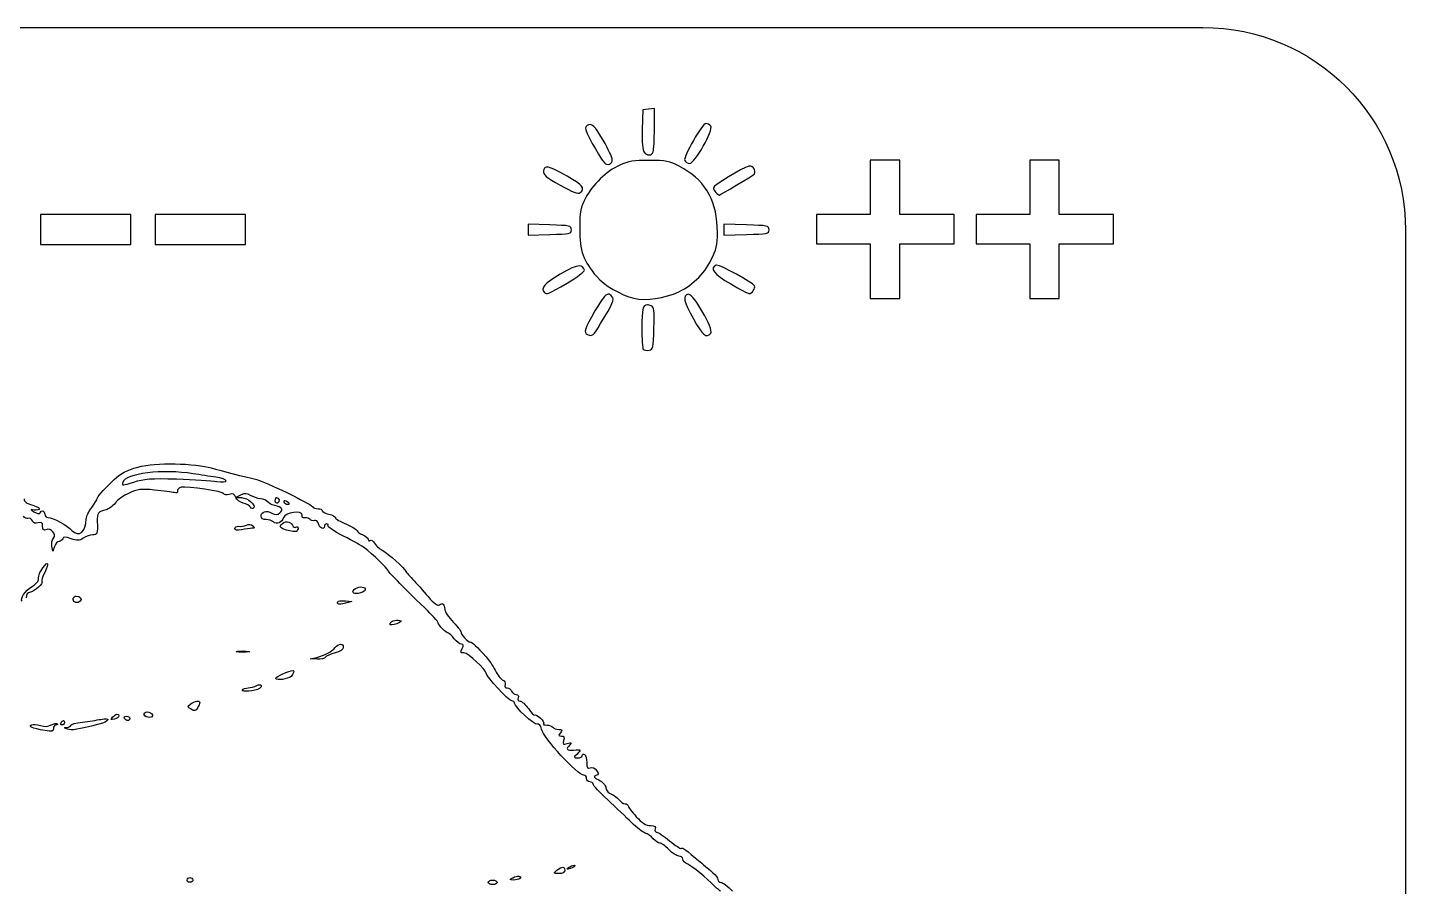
# Model space of a CAD drawing. Extents: x 156 to 440, y 350 to 491.
# Drawn here: x 326.2 to 439.7, y 420.5 to 491.3 of the extents above; entities that cross this region are included whole.
import ezdxf

# ---------------------------------------------------------------- set-up
doc = ezdxf.new("R2010")
doc.units = 0
doc.layers.add('Layer_1', color=7, linetype='CONTINUOUS')

msp = doc.modelspace()

# ---------------------------------------------------------------- linework, layer by layer
at = {"layer": 'Layer_1', "color": 7}
for points in [[(314.696806, 491.305096), (423.036822, 491.305096)], [(377.847609, 484.635997), (377.370085, 484.581855), (376.894006, 484.526296), (376.844117, 482.906183)], [(377.847439, 482.992724), (377.847609, 484.635997)], [(372.556602, 483.313436), (372.556602, 483.313238)], [(369.007398, 479.803465), (369.007285, 479.803493)], [(385.68583, 479.888759), (385.686, 479.888532)], [(367.450157, 475.093899), (367.450157, 474.648605), (367.450157, 474.203282), (369.225553, 474.251471)], [(369.225553, 475.043953), (367.450157, 475.093899)], [(383.566365, 475.093899), (383.566365, 474.648605), (383.566365, 474.203282), (385.429635, 474.253172)], [(385.429635, 475.04418), (383.566365, 475.093899)], [(439.732942, 474.608948), (439.732942, 366.268932)], [(374.037562, 469.334296), (374.037562, 469.334183)], [(380.665162, 469.328485), (380.665984, 469.328513)], [(377.27623, 468.462813), (377.274869, 468.462784)], [(341.696324, 454.257213), (341.696324, 454.257694)], [(343.783899, 452.791304), (343.364003, 452.588343), (343.831238, 452.57417)], [(346.712683, 452.5668), (346.712117, 452.566006)], [(347.493373, 452.274973), (347.493657, 452.27469)], [(344.679817, 450.045099), (344.679619, 450.045666)], [(348.343739, 449.794942), (348.342378, 449.793921)], [(328.417909, 448.557534), (328.28383, 448.152378), (328.202759, 448.567427)], [(327.607455, 446.409921), (327.60788, 446.409921)], [(330.541172, 444.038428), (330.540917, 444.039676)], [(352.395751, 444.068532), (352.907461, 444.008721), (352.390961, 443.867839)], [(353.629219, 444.717978), (353.629219, 444.718772)], [(356.614923, 442.183663), (356.615291, 442.183663)], [(350.057197, 439.261937), (349.482643, 439.28178), (350.022841, 439.412457)], [(351.530844, 439.779203), (351.530844, 439.776567)], [(347.9076, 437.84246), (347.9076, 437.841609)], [(345.297288, 436.848633), (345.296211, 436.846082)], [(340.194076, 435.239631), (340.19606, 435.23932)], [(328.531493, 433.841811), (328.53342, 433.841584)], [(332.05938, 433.901339), (332.060683, 433.902387)], [(333.356854, 434.326337), (333.355861, 434.326904)], [(369.965962, 421.602435), (369.964573, 421.602718)], [(371.080205, 422.069074), (371.082869, 422.069357)], [(366.751191, 421.189002), (366.749858, 421.188151)]]:
    msp.add_lwpolyline(points, dxfattribs=at)
for points in [[(382.086879, 483.399723)], [(377.414022, 480.364583)], [(395.639603, 480.367417), (395.639603, 475.915776), (391.214296, 475.915776), (391.214296, 473.479739), (395.639603, 473.479739), (395.639603, 468.978265), (398.077115, 468.978265), (398.077115, 473.479739), (402.552198, 473.479739), (402.552198, 475.915776), (398.077115, 475.915776), (398.077115, 480.367417)], [(408.774869, 480.367417), (408.774869, 475.915776), (404.349562, 475.915776), (404.349562, 473.479739), (408.774869, 473.479739), (408.774869, 468.978265), (411.212353, 468.978265), (411.212353, 473.479739), (415.687465, 473.479739), (415.687465, 475.915776), (411.212353, 475.915776), (411.212353, 480.367417)], [(327.260693, 475.904069), (327.260693, 473.441669), (334.696252, 473.441669), (334.696252, 475.904069)], [(336.704542, 475.904069), (336.704542, 473.441669), (344.140101, 473.441669), (344.140101, 475.904069)], [(371.648381, 471.672085)], [(382.971713, 471.723477)], [(343.900857, 439.83411)], [(329.033991, 433.841584)], [(334.457065, 434.201046)], [(336.230901, 434.458261)], [(339.577965, 420.877049)], [(364.518, 420.696794)]]:
    msp.add_lwpolyline(points, close=True, dxfattribs=at)
for points in [[(423.036822, 491.305096), (432.286469, 491.305096), (439.732942, 483.858624), (439.732942, 474.608948)], [(372.166951, 483.039411), (372.122447, 482.808104), (373.191194, 480.830428), (373.722605, 480.160998)], [(372.556602, 483.313238), (372.371499, 483.313238), (372.19595, 483.189931), (372.166951, 483.039411)], [(373.631783, 482.01412), (373.110293, 482.93212), (372.794372, 483.313436), (372.556602, 483.313436)], [(376.844117, 482.906183), (376.811802, 481.86034), (376.866794, 481.199414), (376.99492, 481.042913)], [(377.741991, 481.075228), (377.799817, 481.226031), (377.847439, 482.088699), (377.847439, 482.992724)], [(382.086879, 483.399694), (381.78805, 483.399694), (380.222362, 480.665197), (380.342239, 480.352819)], [(380.745071, 480.108189), (381.177014, 480.110457), (382.748202, 482.873471), (382.49263, 483.181455)], [(382.49263, 483.181455), (382.392567, 483.301928), (382.209732, 483.399723), (382.086879, 483.399723)], [(374.375934, 480.429156), (374.373099, 480.585628), (374.037902, 481.29925), (373.631783, 482.01412)], [(373.722605, 480.160998), (373.939739, 479.887455), (374.383134, 480.069156), (374.375934, 480.429156)], [(377.414022, 480.364583), (376.154419, 480.365178), (375.688035, 480.288614), (374.988246, 479.967619)], [(376.99492, 481.042913), (377.26251, 480.720614), (377.61188, 480.736035), (377.741991, 481.075228)], [(379.889603, 479.882665), (379.086094, 480.30463), (378.782561, 480.363987), (377.414022, 480.364583)], [(380.342239, 480.352819), (380.394113, 480.21789), (380.575247, 480.107339), (380.745071, 480.108189)], [(368.698309, 479.489981), (368.657206, 479.203087), (368.929616, 478.971609), (370.073792, 478.325452)], [(368.954561, 479.801991), (368.796671, 479.787817), (368.725521, 479.680668), (368.698309, 479.489981)], [(369.007285, 479.803493), (368.990277, 479.80406), (368.971002, 479.803521), (368.954561, 479.801991)], [(370.656822, 479.054948), (369.779499, 479.556907), (369.282756, 479.795329), (369.007398, 479.803465)], [(374.988246, 479.967619), (373.89685, 479.467134), (372.754006, 478.368425), (372.159609, 477.247408)], [(383.018513, 474.874356), (382.922419, 477.244431), (381.950362, 478.800482), (379.889603, 479.882665)], [(385.627323, 479.880028), (385.083751, 479.738013), (382.710869, 478.297559), (382.704973, 478.106107)], [(383.170706, 477.508394), (383.297131, 477.508394), (386.011417, 479.132787), (386.085742, 479.253005)], [(385.686, 479.888532), (385.666157, 479.88703), (385.646882, 479.885698), (385.627323, 479.880028)], [(386.085742, 479.253005), (386.245049, 479.510391), (385.976324, 479.907184), (385.68583, 479.888759)], [(370.073792, 478.325452), (371.14818, 477.718639), (371.556567, 477.566787), (371.727609, 477.708746)], [(371.727609, 477.708746), (372.15394, 478.062567), (371.955798, 478.311704), (370.656822, 479.054948)], [(382.704973, 478.106107), (382.702139, 478.006044), (382.792564, 477.830863), (382.907083, 477.716457)], [(372.159609, 477.247408), (371.756466, 476.486986), (371.70017, 476.180022), (371.698186, 474.735203)], [(382.907083, 477.716457), (383.02132, 477.601937), (383.139808, 477.508394), (383.170706, 477.508394)], [(371.002394, 474.648463), (371.002394, 474.969288), (370.869732, 474.99823), (369.225553, 475.043953)], [(369.225553, 474.251471), (370.869846, 474.297109), (371.002394, 474.327723), (371.002394, 474.648463)], [(371.698186, 474.735203), (371.695946, 472.888063), (371.978816, 472.085065), (373.095666, 470.780135)], [(382.649357, 472.428085), (383.025033, 473.247978), (383.071833, 473.559449), (383.018513, 474.874356)], [(387.291458, 474.64869), (387.291458, 474.970734), (387.160781, 474.998457), (385.429635, 475.04418)], [(385.429635, 474.253172), (387.160668, 474.298809), (387.291458, 474.326589), (387.291458, 474.64869)], [(379.864715, 469.543805), (381.113688, 470.14835), (382.050198, 471.119272), (382.649357, 472.428085)], [(371.648381, 471.672085), (371.350913, 471.663581), (370.876876, 471.440211), (370.092728, 470.982132)], [(370.649367, 470.245323), (371.473597, 470.730444), (372.118025, 471.21086), (372.083443, 471.314665)], [(372.083443, 471.314665), (372.003222, 471.555326), (371.879631, 471.679002), (371.648381, 471.672085)], [(382.942431, 471.720557), (382.351635, 471.493786), (382.74514, 470.989587), (384.134797, 470.191266)], [(382.971628, 471.723392), (382.96029, 471.723562), (382.948951, 471.723222), (382.942431, 471.720557)], [(386.100624, 470.021329), (385.908718, 470.33178), (383.342882, 471.718091), (382.971713, 471.723477)], [(370.092728, 470.982132), (368.779096, 470.214822), (368.43548, 469.821033), (368.778756, 469.477757)], [(368.778756, 469.477757), (368.97463, 469.281883), (369.10457, 469.336025), (370.649367, 470.245323)], [(373.095666, 470.780135), (373.691282, 470.084287), (375.087572, 469.274258), (376.163036, 469.001792)], [(384.134797, 470.191266), (384.918265, 469.741181), (385.608699, 469.370636), (385.668482, 469.368)], [(374.037562, 469.334183), (373.800019, 469.320009), (373.51406, 468.923783), (372.949172, 467.95578)], [(373.412069, 466.911326), (374.444391, 468.610724), (374.560894, 468.885317), (374.352491, 469.136438)], [(374.352491, 469.136438), (374.243074, 469.268249), (374.145562, 469.341099), (374.037562, 469.334296)], [(376.163036, 469.001792), (377.131294, 468.756595), (378.718384, 468.987619), (379.864715, 469.543805)], [(380.646142, 469.327011), (380.146961, 469.230917), (380.242091, 468.762151), (381.056287, 467.314299)], [(380.665984, 469.328513), (380.660315, 469.328769), (380.651811, 469.32823), (380.646142, 469.327011)], [(382.493282, 466.11754), (382.749817, 466.426545), (381.095745, 469.311335), (380.665162, 469.328485)], [(385.668482, 469.368), (385.864072, 469.359496), (386.197909, 469.863921), (386.100624, 470.021329)], [(372.949172, 467.95578), (372.089055, 466.481792), (371.988312, 466.15612), (372.345647, 466.011921)], [(377.274869, 468.462784), (376.891087, 468.476957), (376.807578, 468.02143), (376.807578, 466.600961)], [(377.592661, 468.383726), (377.469638, 468.431065), (377.364756, 468.459128), (377.27623, 468.462813)], [(377.809512, 466.526324), (377.850047, 467.974998), (377.811751, 468.299565), (377.592661, 468.383726)], [(372.345647, 466.011921), (372.74468, 465.850913), (372.793493, 465.89315), (373.412069, 466.911326)], [(381.056287, 467.314299), (381.839471, 465.921609), (382.130277, 465.680069), (382.493282, 466.11754)], [(376.807578, 466.600961), (376.807578, 465.673918), (376.863137, 464.859439), (376.930602, 464.79189)], [(377.40668, 464.720173), (377.732353, 464.766661), (377.764243, 464.910094), (377.809512, 466.526324)], [(376.930602, 464.79189), (376.998066, 464.724425), (377.212082, 464.692394), (377.40668, 464.720173)], [(333.331569, 454.072592), (334.258526, 454.994816), (335.898765, 455.415335), (338.346227, 455.358161)], [(338.346227, 455.358161), (339.484422, 455.329814), (340.762706, 455.19035), (341.317134, 455.02886)], [(339.850772, 454.539742), (337.341827, 454.946655), (334.230576, 454.568088), (334.037906, 453.8304)], [(334.948054, 453.858746), (335.765537, 454.128321), (336.375808, 454.172683), (338.478775, 454.114998)], [(341.696324, 454.257694), (341.225887, 454.323742), (340.395449, 454.452435), (339.850772, 454.539742)], [(341.317134, 455.02886), (342.217644, 454.767222), (344.014072, 454.30662), (345.080948, 454.063294)], [(342.551565, 453.957109), (342.551565, 454.055754), (342.166706, 454.188983), (341.696324, 454.257213)], [(331.937206, 452.496161), (331.937206, 452.637609), (332.278696, 453.02502), (333.331569, 454.072592)], [(334.037906, 453.8304), (333.966472, 453.55629), (334.043575, 453.558557), (334.948054, 453.858746)], [(336.654454, 453.199436), (335.544803, 453.302617), (335.226643, 453.264066), (334.558375, 452.950838)], [(338.28205, 452.985704), (338.106302, 453.03531), (337.373858, 453.129704), (336.654454, 453.199436)], [(338.552192, 453.122334), (338.584507, 452.982869), (338.479909, 452.928161), (338.28205, 452.985704)], [(338.478775, 454.114998), (339.877049, 454.075313), (341.365436, 453.985455), (341.786324, 453.911471)], [(338.856151, 453.42652), (338.660844, 453.384567), (338.524923, 453.247654), (338.552192, 453.122334)], [(342.373776, 452.891906), (342.373776, 453.079843), (339.364998, 453.536419), (338.856151, 453.42652)], [(341.786324, 453.911471), (342.261411, 453.829266), (342.551565, 453.847691), (342.551565, 453.957109)], [(345.080948, 454.063294), (345.701849, 453.923263), (349.530094, 452.069461), (349.669984, 451.843058)], [(325.90508, 452.486693), (325.905704, 452.240362), (326.110025, 452.085959), (326.625222, 451.940882)], [(326.625222, 451.940882), (327.047216, 451.82126), (327.25834, 451.685197), (327.135855, 451.609172)], [(331.487093, 451.765276), (331.734274, 452.089956), (331.937206, 452.41869), (331.937206, 452.496161)], [(333.403625, 452.114192), (333.200948, 451.857657), (332.868756, 451.615465), (332.663159, 451.575921)], [(334.558375, 452.950838), (334.125014, 452.745893), (333.605367, 452.370671), (333.403625, 452.114192)], [(342.80691, 452.843433), (342.569367, 452.784756), (342.373776, 452.804031), (342.373776, 452.891906)], [(343.353515, 452.594835), (343.266775, 452.867244), (343.136665, 452.92646), (342.80691, 452.843433)], [(343.953836, 452.115128), (343.686246, 452.181742), (343.415934, 452.398309), (343.353515, 452.594835)], [(344.57692, 452.758706), (344.29252, 452.936438), (344.103959, 452.944091), (343.783899, 452.791304)], [(343.831238, 452.57417), (344.32149, 452.559997), (345.04475, 451.932066), (344.823506, 451.710879)], [(344.56782, 451.787414), (344.498372, 451.901083), (344.221654, 452.048485), (343.953836, 452.115128)], [(345.392929, 452.477225), (345.15, 452.505572), (344.782233, 452.629729), (344.57692, 452.758706)], [(345.952091, 452.241383), (345.888595, 452.345414), (345.636482, 452.453131), (345.392929, 452.477225)], [(346.563496, 451.928806), (346.291087, 451.996554), (346.016041, 452.139137), (345.952091, 452.241383)], [(346.974548, 451.312271), (347.30555, 451.586948), (347.182328, 451.773893), (346.563496, 451.928806)], [(346.712117, 452.566006), (346.635865, 452.566006), (346.574353, 452.451487), (346.574353, 452.313156)], [(346.574353, 452.313156), (346.574353, 452.175392), (346.682636, 452.099707), (346.812746, 452.152715)], [(346.812746, 452.152715), (347.051424, 452.245408), (346.974321, 452.5668), (346.712683, 452.5668)], [(347.493657, 452.27469), (347.33435, 452.335351), (347.262066, 452.307572), (347.324428, 452.204391)], [(347.324428, 452.204391), (347.383956, 452.106028), (347.511231, 452.026375), (347.603924, 452.026375)], [(347.603924, 452.026375), (347.863294, 452.026375), (347.806885, 452.154784), (347.493373, 452.274973)], [(326.228542, 450.867487), (326.090778, 450.815329), (325.928948, 450.892998), (325.872879, 451.035865)], [(326.594665, 450.671046), (326.53372, 450.831203), (326.368743, 450.919928), (326.228542, 450.867487)], [(326.595713, 451.580825), (326.413162, 451.636668), (326.46617, 451.560983), (326.715335, 451.414998)], [(327.135855, 451.609172), (327.020202, 451.538306), (326.777896, 451.525833), (326.595713, 451.580825)], [(326.715335, 451.414998), (326.962517, 451.26788), (327.19252, 451.219691), (327.225515, 451.312384)], [(327.225515, 451.312384), (327.322743, 451.581676), (327.615619, 451.504857), (327.615619, 451.209203)], [(327.615619, 451.209203), (327.615619, 451.061802), (327.735524, 450.939061), (327.880375, 450.939061)], [(327.880375, 450.939061), (328.25503, 450.939061), (329.496151, 450.267931), (329.855102, 449.871364)], [(329.855102, 449.871364), (330.415228, 449.252334), (331.026633, 449.749191), (331.034485, 450.832054)], [(331.034485, 450.832054), (331.035619, 451.021408), (331.240847, 451.440709), (331.487093, 451.765276)], [(332.663159, 451.575921), (332.027915, 451.452331), (331.904778, 451.290076), (331.935704, 450.609987)], [(344.823506, 451.710879), (344.753206, 451.64058), (344.637269, 451.673178), (344.56782, 451.787414)], [(345.434627, 451.037877), (345.434627, 451.420838), (345.871786, 451.550211), (346.332359, 451.303767)], [(345.848712, 450.762066), (345.597279, 450.762066), (345.434627, 450.870633), (345.434627, 451.037877)], [(346.448863, 450.575546), (346.345965, 450.678728), (346.076532, 450.762066), (345.848712, 450.762066)], [(346.332359, 451.303767), (346.624243, 451.148712), (346.780403, 451.150129), (346.974548, 451.312271)], [(347.28514, 450.93291), (347.179124, 450.530022), (346.699531, 450.324765), (346.448863, 450.575546)], [(348.809216, 451.127083), (348.876964, 451.556872), (347.399008, 451.368595), (347.28514, 450.93291)], [(349.067452, 450.90258), (348.881783, 450.870548), (348.782683, 450.957572), (348.809216, 451.127083)], [(349.478249, 450.774737), (349.419005, 450.872816), (349.233902, 450.928375), (349.067452, 450.90258)], [(349.828299, 450.690548), (349.695921, 450.640375), (349.538428, 450.676375), (349.478249, 450.774737)], [(349.669984, 451.843058), (349.73178, 451.741294), (349.940976, 451.65909), (350.13308, 451.65909)], [(350.13308, 451.65909), (350.325836, 451.65909), (350.482706, 451.584822), (350.482706, 451.49383)], [(350.482706, 451.49383), (350.482706, 451.402554), (350.725068, 451.273861), (351.022706, 451.20943)], [(351.022706, 451.20943), (351.319833, 451.1448), (351.562961, 451.017808), (351.562961, 450.929934)], [(351.562961, 450.929934), (351.562961, 450.841493), (351.96806, 450.594935), (352.463159, 450.381827)], [(327.067994, 450.492746), (326.825348, 450.415644), (326.670378, 450.470069), (326.594665, 450.671046)], [(327.429014, 450.215802), (327.429014, 450.525657), (327.353613, 450.583455), (327.067994, 450.492746)], [(327.712479, 449.933187), (327.506683, 449.854951), (327.429014, 449.933839), (327.429014, 450.215802)], [(328.333436, 449.237594), (328.605279, 449.565307), (328.132176, 450.094507), (327.712479, 449.933187)], [(331.935704, 450.609987), (331.982192, 449.585235), (331.958381, 449.503002), (331.56428, 449.503002)], [(343.270743, 450.034328), (343.270743, 450.152816), (343.411058, 450.231619), (343.585814, 450.209225)], [(343.833335, 449.932564), (343.455761, 449.857162), (343.270743, 449.889477), (343.270743, 450.034328)], [(343.585814, 450.209225), (343.758728, 450.183713), (344.04806, 450.237572), (344.228031, 450.311839)], [(344.679619, 450.045666), (344.524847, 450.045666), (344.142765, 449.995493), (343.833335, 449.932564)], [(344.228031, 450.311839), (344.421354, 450.395461), (344.639197, 450.368532), (344.759187, 450.250328)], [(344.759187, 450.250328), (344.909991, 450.099524), (344.890715, 450.045099), (344.679817, 450.045099)], [(347.534617, 449.903622), (347.015877, 450.062079), (346.919272, 450.155906), (347.076737, 450.345997)], [(347.076737, 450.345997), (347.348296, 450.673172), (347.889855, 450.649729), (348.022063, 450.304611)], [(348.342378, 449.793921), (348.260173, 449.743748), (347.896176, 449.791569), (347.534617, 449.903622)], [(348.022063, 450.304611), (348.080457, 450.151257), (348.211984, 450.074721), (348.311424, 450.135383)], [(348.311424, 450.135383), (348.411203, 450.196044), (348.492841, 450.167698), (348.492841, 450.067918)], [(348.492841, 450.067918), (348.492841, 449.968706), (348.425943, 449.845682), (348.343739, 449.794942)], [(350.16582, 450.412469), (350.110545, 450.628186), (349.967112, 450.744066), (349.828299, 450.690548)], [(350.656441, 450.221698), (350.656441, 449.886586), (350.263332, 450.038863), (350.16582, 450.412469)], [(350.847496, 450.401698), (350.742047, 450.401698), (350.656441, 450.320627), (350.656441, 450.221698)], [(350.944724, 450.250044), (350.996031, 450.33395), (350.953228, 450.401698), (350.847496, 450.401698)], [(352.239449, 449.39537), (351.47537, 449.781449), (350.892709, 450.166054), (350.944724, 450.250044)], [(352.463159, 450.381827), (352.958372, 450.167811), (353.363471, 449.921565), (353.363471, 449.832302)], [(353.363471, 449.832302), (353.363471, 449.743294), (353.567282, 449.593909), (353.813584, 449.498835)], [(328.202759, 448.567427), (328.157405, 448.794482), (328.219767, 449.097307), (328.333436, 449.237594)], [(328.785817, 448.962633), (328.656841, 448.962633), (328.491468, 448.780082), (328.417909, 448.557534)], [(329.09675, 449.18742), (329.05338, 449.06298), (328.914198, 448.962633), (328.785817, 448.962633)], [(329.777065, 449.189773), (329.295855, 449.367222), (329.158091, 449.366939), (329.09675, 449.18742)], [(330.789203, 449.235128), (330.449754, 449.012891), (330.27857, 449.006372), (329.777065, 449.189773)], [(331.56428, 449.503002), (331.361603, 449.503002), (331.014019, 449.381395), (330.789203, 449.235128)], [(353.975811, 448.422746), (353.784189, 448.570148), (353.003499, 449.009206), (352.239449, 449.39537)], [(353.813584, 449.498835), (354.060765, 449.404157), (354.263641, 449.239748), (354.263641, 449.132627)], [(354.263641, 449.132627), (354.263641, 449.02491), (354.340176, 448.986359), (354.43457, 449.042769)], [(354.43457, 449.042769), (354.528397, 449.100028), (354.684302, 449.001383), (354.780765, 448.821666)], [(354.780765, 448.821666), (354.87771, 448.641666), (355.167524, 448.381191), (355.426044, 448.242775)], [(327.46629, 446.794469), (327.907474, 447.420331), (327.991011, 447.19475), (327.607455, 446.409921)], [(355.87851, 446.600466), (355.877887, 446.714419), (354.606491, 447.931077), (353.975811, 448.422746)], [(355.426044, 448.242775), (355.880523, 448.000129), (357.324463, 446.714447), (357.324463, 446.553298)], [(327.086532, 445.806709), (327.126501, 446.282929), (327.147194, 446.343222), (327.46629, 446.794469)], [(327.60788, 446.409921), (327.429581, 446.043855), (327.323254, 445.704888), (327.372605, 445.656614)], [(358.918129, 443.484737), (356.961005, 445.377855), (355.879219, 446.48674), (355.87851, 446.600466)], [(357.324463, 446.553298), (357.324463, 446.509077), (357.588085, 446.198797), (357.909647, 445.862438)], [(325.755751, 444.032504), (325.553074, 444.235181), (325.999814, 444.91765), (326.533153, 445.223565)], [(327.372605, 445.656614), (327.516888, 445.512331), (326.819622, 444.868611), (326.43377, 444.793606)], [(326.533153, 445.223565), (326.825121, 445.390526), (327.074202, 445.653496), (327.086532, 445.806709)], [(353.096646, 444.991748), (353.367638, 445.253386), (353.94103, 445.292419), (354.024113, 445.054677)], [(357.909647, 445.862438), (358.231493, 445.526079), (358.816422, 444.874677), (359.209616, 444.414869)], [(326.43377, 444.793606), (326.197928, 444.747402), (326.078646, 444.585543), (326.088085, 444.323991)], [(329.945698, 444.193313), (329.945698, 444.340715), (330.063619, 444.463455), (330.205351, 444.463455)], [(330.540917, 444.039676), (330.3252, 443.824526), (329.945698, 443.922321), (329.945698, 444.193313)], [(330.205351, 444.463455), (330.506164, 444.463455), (330.709266, 444.206353), (330.541172, 444.038428)], [(351.775814, 443.823902), (351.58731, 444.012406), (351.886649, 444.129591), (352.395751, 444.068532)], [(353.629219, 444.718772), (353.114362, 444.589795), (352.830444, 444.738614), (353.096646, 444.991748)], [(354.024113, 445.054677), (354.06635, 444.933638), (353.88805, 444.783118), (353.629219, 444.717978)], [(359.209616, 444.414869), (359.691676, 443.851115), (359.99022, 443.633471), (360.126425, 443.746517)], [(360.126425, 443.746517), (360.371622, 443.952028), (360.565342, 443.785918), (360.565342, 443.369424)], [(352.390961, 443.867839), (352.106957, 443.79017), (351.830211, 443.770044), (351.775814, 443.823902)], [(360.020438, 442.269354), (360.020438, 442.351276), (359.524375, 442.898277), (358.918129, 443.484737)], [(360.565342, 443.369424), (360.565342, 443.200479), (360.891213, 442.715641), (361.289395, 442.292825)], [(356.056583, 442.144261), (356.056583, 442.365364), (356.493827, 442.53), (356.87486, 442.453238)], [(356.615291, 442.183663), (356.292539, 442.06149), (356.056583, 442.047317), (356.056583, 442.144261)], [(356.87486, 442.453238), (357.077537, 442.411852), (356.992781, 442.324261), (356.614923, 442.183663)], [(360.878003, 441.400139), (360.692901, 441.400139), (360.020438, 442.082154), (360.020438, 442.269354)], [(361.289395, 442.292825), (361.687606, 441.870009), (361.977959, 441.488778), (361.934589, 441.44538)], [(351.545074, 440.225688), (351.841011, 440.582202), (352.213455, 440.586992), (352.213455, 440.234192)], [(361.353373, 440.949969), (361.167137, 441.19715), (360.953518, 441.400139), (360.878003, 441.400139)], [(361.942611, 440.499798), (361.805131, 440.499798), (361.539298, 440.703609), (361.353373, 440.949969)], [(361.934589, 441.44538), (361.836794, 441.347868), (362.492901, 440.676312), (362.684806, 440.676312)], [(362.684806, 440.676312), (362.818602, 440.676312), (363.185433, 440.331109), (363.983953, 439.454948)], [(343.900857, 439.834195), (343.405701, 439.835414), (343.22451, 439.872463), (343.498252, 439.911581)], [(343.498252, 439.911581), (343.771795, 439.952967), (344.177008, 439.952683), (344.39845, 439.909228)], [(344.39845, 439.909228), (344.619269, 439.865291), (344.396069, 439.832976), (343.900857, 439.83411)], [(350.022841, 439.412457), (350.70497, 439.576583), (351.247181, 439.866709), (351.545074, 440.225688)], [(350.740035, 439.417559), (350.681641, 439.320331), (350.373175, 439.251165), (350.057197, 439.261937)], [(351.530844, 439.776567), (351.155339, 439.674236), (350.799591, 439.513795), (350.740035, 439.417559)], [(352.213455, 440.234192), (352.213455, 440.073184), (351.937361, 439.888706), (351.530844, 439.779203)], [(362.151808, 439.779685), (361.861937, 439.779685), (361.837162, 439.836945), (361.999871, 440.139685)], [(361.999871, 440.139685), (362.148406, 440.419748), (362.135934, 440.499798), (361.942611, 440.499798)], [(363.979304, 438.103928), (363.979304, 438.409077), (362.484595, 439.779685), (362.151808, 439.779685)], [(363.983953, 439.454948), (364.191449, 439.230161), (364.522564, 438.729335), (364.72286, 438.345043)], [(346.655509, 437.68457), (346.61554, 437.798239), (347.757619, 438.320438), (348.0876, 438.340365)], [(348.0876, 438.340365), (348.22423, 438.348869), (348.101773, 437.999924), (347.9076, 437.84246)], [(364.72286, 438.345043), (364.924403, 437.960608), (365.21246, 437.598028), (365.365616, 437.539238)], [(345.082989, 437.090145), (345.410901, 437.265609), (345.617433, 437.032318), (345.297288, 436.848633)], [(347.9076, 437.841609), (347.613874, 437.601515), (346.724135, 437.488583), (346.655509, 437.68457)], [(366.090009, 435.818466), (365.850765, 435.818466), (363.979304, 437.843962), (363.979304, 438.103928)], [(365.365616, 437.539238), (365.521238, 437.479994), (365.598057, 437.315868), (365.54108, 437.163817)], [(365.54108, 437.163817), (365.478435, 436.999975), (365.542243, 436.895376), (365.707474, 436.895376)], [(345.296211, 436.846082), (344.939528, 436.64142), (343.782709, 436.530671), (343.893798, 436.711153)], [(343.893798, 436.711153), (343.958145, 436.816885), (344.174712, 436.903342), (344.373392, 436.903342)], [(344.373392, 436.903342), (344.572951, 436.903342), (344.89148, 436.987247), (345.082989, 437.090145)], [(365.707474, 436.895376), (365.854876, 436.895376), (366.024189, 436.772636), (366.081222, 436.625235)], [(366.081222, 436.625235), (366.137348, 436.477833), (366.306009, 436.355093), (366.454885, 436.355093)], [(366.454885, 436.355093), (366.620145, 436.355093), (366.683924, 436.250494), (366.620712, 436.084951)], [(366.620712, 436.084951), (366.558917, 435.922809), (366.619493, 435.814809), (366.774066, 435.814809)], [(335.806866, 434.688718), (335.755276, 434.825631), (335.853071, 434.919175), (336.05263, 434.919175)], [(336.05263, 434.919175), (336.237165, 434.919175), (336.427767, 434.814576), (336.476665, 434.688718)], [(339.674797, 435.138973), (339.359868, 435.336548), (339.35709, 435.366028), (339.635679, 435.580441)], [(339.635679, 435.580441), (339.970989, 435.835559), (340.39046, 435.894831), (340.382013, 435.68674)], [(340.19606, 435.23932), (340.048658, 434.984202), (339.952847, 434.96606), (339.674797, 435.138973)], [(340.382013, 435.68674), (340.37966, 435.612472), (340.294706, 435.411213), (340.194076, 435.239631)], [(366.318765, 435.643285), (366.318765, 435.739663), (366.215017, 435.818466), (366.090009, 435.818466)], [(368.206781, 433.902161), (367.96782, 433.809468), (366.318765, 435.330028), (366.318765, 435.643285)], [(366.774066, 435.814809), (366.914381, 435.814809), (367.224463, 435.531628), (367.459597, 435.185603)], [(367.459597, 435.185603), (367.693739, 434.839521), (367.933918, 434.603282), (367.991178, 434.660457)], [(327.646687, 433.381124), (326.51005, 433.583518), (326.265109, 433.683326), (326.523487, 433.842945)], [(326.523487, 433.842945), (326.650762, 433.920898), (326.978844, 433.905591), (327.254797, 433.808646)], [(327.254797, 433.808646), (327.600652, 433.687039), (327.876746, 433.697811), (328.144677, 433.842945)], [(328.144677, 433.842945), (328.35926, 433.958031), (328.579909, 434.002819), (328.637509, 433.946693)], [(328.53342, 433.841584), (328.416917, 433.841584), (328.321956, 433.710907), (328.321956, 433.551487)], [(328.637509, 433.946693), (328.693918, 433.89), (328.648847, 433.841811), (328.531493, 433.841811)], [(329.033991, 433.841584), (328.928825, 433.841584), (328.895093, 433.922939), (328.954904, 434.021584)], [(328.954904, 434.021584), (329.014998, 434.12108), (329.100321, 434.201584), (329.145959, 434.201584)], [(329.225329, 434.021584), (329.225329, 433.922372), (329.139439, 433.841584), (329.033991, 433.841584)], [(329.145959, 434.201584), (329.189613, 434.201584), (329.225329, 434.120513), (329.225329, 434.021584)], [(329.448501, 433.647439), (329.621414, 433.655943), (329.763628, 433.731345), (329.763628, 433.817802)], [(332.060683, 433.902387), (330.32812, 433.454485), (329.805298, 433.373244), (329.478548, 433.501455)], [(329.763628, 433.817802), (329.763628, 433.904825), (330.188995, 434.025298), (330.708898, 434.083124)], [(330.708898, 434.083124), (331.228857, 434.141235), (331.917534, 434.241865), (332.23938, 434.306211)], [(332.23938, 434.306211), (333.103975, 434.476573), (332.950734, 434.13188), (332.05938, 433.901339)], [(333.355861, 434.326904), (333.051789, 434.247534), (333.023556, 434.276447), (333.198822, 434.485077)], [(333.198822, 434.485077), (333.435798, 434.771518), (333.727257, 434.824781), (333.727257, 434.582589)], [(333.727257, 434.582589), (333.727257, 434.494715), (333.561146, 434.378778), (333.356854, 434.326337)], [(334.176435, 434.381046), (334.11634, 434.480825), (334.193443, 434.561046), (334.345663, 434.561046)], [(334.457065, 434.201046), (334.363238, 434.201046), (334.23738, 434.282117), (334.176435, 434.381046)], [(334.345663, 434.561046), (334.499017, 434.561046), (334.626293, 434.479975), (334.626293, 434.381046)], [(334.626293, 434.381046), (334.626293, 434.28155), (334.550324, 434.201046), (334.457065, 434.201046)], [(336.230957, 434.458261), (336.046422, 434.458261), (335.855735, 434.563143), (335.806866, 434.688718)], [(336.476665, 434.688718), (336.528255, 434.552939), (336.429043, 434.458261), (336.230901, 434.458261)], [(367.991178, 434.660457), (368.047587, 434.716866), (368.257351, 434.60348), (368.455323, 434.404205)], [(368.537357, 433.509647), (368.478113, 433.806321), (368.349704, 433.957181), (368.206781, 433.902161)], [(368.455323, 434.404205), (368.654315, 434.205213), (368.768126, 433.996809), (368.710724, 433.939011)], [(368.710724, 433.939011), (368.654031, 433.882318), (368.775921, 433.833846), (368.985118, 433.833846)], [(368.985118, 433.833846), (369.195165, 433.833846), (369.414652, 433.752491), (369.475909, 433.653562)], [(328.321956, 433.551487), (328.321956, 433.315928), (328.196381, 433.283613), (327.646687, 433.381124)], [(329.478548, 433.501455), (329.175383, 433.621077), (329.172066, 433.636951), (329.448501, 433.647439)], [(372.034857, 429.696765), (371.51966, 429.696765), (368.683483, 432.788683), (368.537357, 433.509647)], [(369.475909, 433.653562), (369.536003, 433.554066), (369.754271, 433.473562), (369.958734, 433.473562)], [(370.104718, 433.20342), (369.920183, 432.982318), (369.934923, 432.933279), (370.184655, 432.933279)], [(369.958734, 433.473562), (370.268589, 433.473562), (370.293052, 433.429625), (370.104718, 433.20342)], [(370.184655, 432.933279), (370.41086, 432.933279), (370.458482, 432.837184), (370.369191, 432.555392)], [(370.369191, 432.555392), (370.264025, 432.225184), (370.303427, 432.193663), (370.672157, 432.30566)], [(370.870866, 432.196526), (370.525294, 431.833663), (370.597323, 431.738135), (371.18588, 431.778869)], [(370.672157, 432.30566), (371.017474, 432.410825), (371.053701, 432.389849), (370.870866, 432.196526)], [(371.18588, 431.778869), (371.808624, 431.822239), (371.825858, 431.798712), (371.443266, 431.414901)], [(371.906674, 431.323342), (371.906674, 431.428791), (371.987745, 431.462523), (372.086674, 431.402712)], [(371.443266, 431.414901), (371.18588, 431.157515), (371.194384, 431.132003), (371.533691, 431.132003)], [(371.533691, 431.132003), (371.740337, 431.132003), (371.906674, 431.217609), (371.906674, 431.323342)], [(372.086674, 431.402712), (372.18617, 431.342334), (372.266674, 431.044469), (372.266674, 430.742636)], [(372.266674, 430.742636), (372.266674, 430.309786), (372.327619, 430.217631), (372.559691, 430.306328)], [(372.559691, 430.306328), (372.734589, 430.372942), (372.946762, 430.28932), (373.086454, 430.099115)], [(372.260211, 429.426624), (372.260211, 429.574025), (372.158447, 429.696765), (372.034857, 429.696765)], [(372.530353, 429.156482), (372.382951, 429.156482), (372.260211, 429.279222), (372.260211, 429.426624)], [(373.024658, 429.67474), (372.791934, 429.590835), (372.84069, 429.515433), (373.262202, 429.312869)], [(373.086454, 430.099115), (373.284595, 429.830957), (373.274391, 429.764258), (373.024658, 429.67474)], [(373.262202, 429.312869), (373.570101, 429.167169), (373.820854, 428.889798), (373.853339, 428.662403)], [(372.800494, 428.969679), (372.800494, 429.072576), (372.677754, 429.156482), (372.530353, 429.156482)], [(374.011909, 427.664268), (373.345682, 428.279726), (372.800494, 428.867206), (372.800494, 428.969679)], [(373.853339, 428.662403), (373.885654, 428.444419), (374.08578, 428.211553), (374.30348, 428.143124)], [(374.30348, 428.143124), (374.519764, 428.075376), (374.80303, 427.868164), (374.93246, 427.684479)], [(375.973569, 425.797994), (375.560929, 426.208819), (374.678192, 427.048696), (374.011909, 427.664268)], [(374.93246, 427.684479), (375.06172, 427.50051), (375.284636, 427.350217), (375.427559, 427.350217)], [(375.427559, 427.350217), (375.568724, 427.350217), (375.68778, 427.271981), (375.68778, 427.176454)], [(375.68778, 427.176454), (375.68778, 427.080643), (375.98828, 426.675685), (376.355594, 426.276227)], [(377.079194, 424.938217), (376.883036, 424.999446), (376.386265, 425.387112), (375.973569, 425.797994)], [(376.355594, 426.276227), (376.825918, 425.764658), (377.170243, 425.549962), (377.520265, 425.549962)], [(377.756164, 424.469906), (377.578998, 424.666346), (377.274529, 424.876167), (377.079194, 424.938217)], [(377.520265, 425.549962), (377.887918, 425.549962), (377.990192, 425.48023), (377.913515, 425.27982)], [(377.913515, 425.27982), (377.857106, 425.132135), (377.907846, 425.009679), (378.030302, 425.009679)], [(378.030302, 425.009679), (378.151909, 425.009679), (378.634337, 424.687635), (379.104406, 424.294044)], [(378.290098, 424.114356), (378.172176, 424.114356), (377.933102, 424.273663), (377.756164, 424.469906)], [(379.027361, 423.579175), (378.738595, 423.873581), (378.406715, 424.114356), (378.290098, 424.114356)], [(379.867635, 423.03909), (379.694721, 423.041386), (379.316211, 423.284287), (379.027361, 423.579175)], [(379.104406, 424.294044), (379.574589, 423.900425), (380.003499, 423.622602), (380.057613, 423.676687)], [(380.057613, 423.676687), (380.157959, 423.77675), (380.434365, 423.576907), (381.61389, 422.562387)], [(380.182677, 422.793609), (380.182677, 422.925137), (380.042362, 423.036255), (379.867635, 423.03909)], [(380.588088, 422.367732), (380.365569, 422.469496), (380.182677, 422.661033), (380.182677, 422.793609)], [(382.80274, 420.559058), (382.108564, 421.27645), (381.004838, 422.177896), (380.588088, 422.367732)], [(381.61389, 422.562387), (381.969609, 422.256217), (382.443109, 421.853329), (382.665969, 421.66715)], [(339.34354, 421.071506), (339.380107, 421.178372), (339.483288, 421.265962), (339.577965, 421.265962)], [(339.577965, 421.265962), (339.672643, 421.265962), (339.779225, 421.178939), (339.812391, 421.071506)], [(366.243364, 421.061726), (365.897055, 421.067395), (365.892945, 421.084403), (366.19149, 421.255332)], [(366.19149, 421.255332), (366.537572, 421.457726), (366.968041, 421.403868), (366.751191, 421.189002)], [(369.964573, 421.602718), (369.490252, 421.608387), (369.484129, 421.622561), (369.82029, 421.87286)], [(369.82029, 421.87286), (370.265698, 422.209672), (370.461175, 422.207972), (370.461175, 421.867191)], [(370.461175, 421.867191), (370.461175, 421.691159), (370.289112, 421.599317), (369.965962, 421.602435)], [(371.082869, 422.069357), (370.630148, 421.895877), (370.513276, 421.945767), (370.876791, 422.159499)], [(370.876791, 422.159499), (371.057641, 422.264665), (371.243282, 422.31172), (371.289685, 422.266649)], [(371.289685, 422.266649), (371.336173, 422.221011), (371.24178, 422.132003), (371.080205, 422.069074)], [(382.665969, 421.66715), (382.887921, 421.480346), (383.071096, 421.22503), (383.071096, 421.098491)], [(339.577965, 420.877049), (339.413556, 420.877049), (339.306973, 420.964356), (339.34354, 421.071506)], [(339.812391, 421.071506), (339.849241, 420.964639), (339.742375, 420.877049), (339.577965, 420.877049)], [(364.15783, 420.876794), (364.15783, 420.976573), (364.319121, 421.056794), (364.518, 421.056794)], [(364.518, 420.696794), (364.319008, 420.696794), (364.15783, 420.777865), (364.15783, 420.876794)], [(364.518, 421.056794), (364.716992, 421.056794), (364.878028, 420.975723), (364.878028, 420.876794)], [(364.878028, 420.876794), (364.878028, 420.777298), (364.716737, 420.696794), (364.518, 420.696794)], [(366.749858, 421.188151), (366.678142, 421.116435), (366.449754, 421.058608), (366.243364, 421.061726)], [(383.322076, 420.153959), (383.252627, 420.153959), (383.018485, 420.33651), (382.80274, 420.559058)], [(383.071096, 421.098491), (383.071096, 420.971216), (383.187317, 420.869735), (383.327348, 420.869735)], [(383.327348, 420.869735), (383.466529, 420.869735), (383.901165, 420.545622), (384.289483, 420.14948)]]:
    msp.add_open_spline(points, degree=3, dxfattribs=at)

doc.saveas('drawing.dxf')
